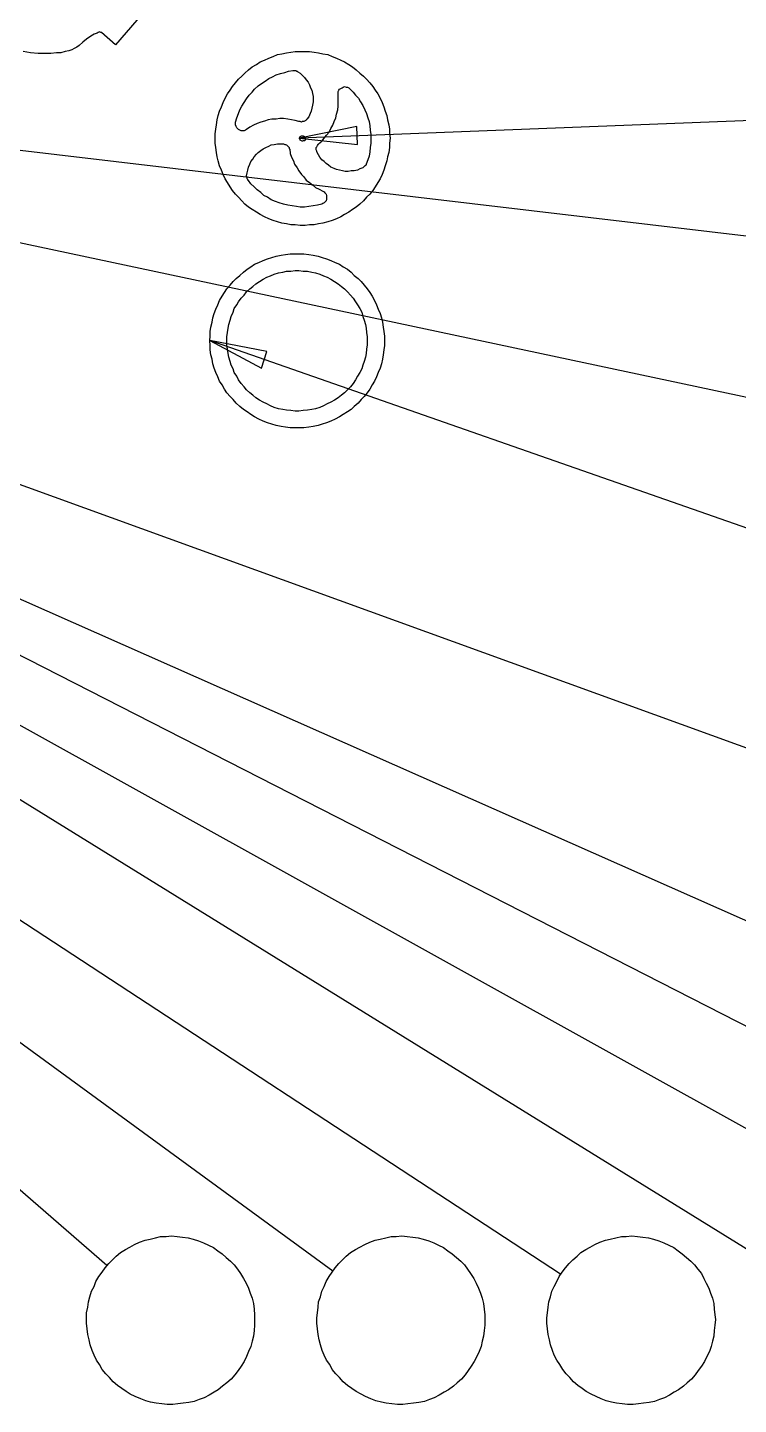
# Model space of a CAD drawing. Extents: x 9 to 432, y 44 to 411.
# Drawn here: x 154.6 to 187.2, y 52.2 to 115.4 of the extents above; entities that cross this region are included whole.
import ezdxf

# ---------------------------------------------------------------- set-up
doc = ezdxf.new("R2010")
doc.units = 0
doc.layers.get('0').update_dxf_attribs({"linetype": 'CONTINUOUS'})

msp = doc.modelspace()

# ---------------------------------------------------------------- linework, layer by layer
at = {"color": 7}
for p, q in [((160.104667, 116.330589), (158.637111, 114.637256)), ((157.508222, 115.032367), (157.310667, 114.891256)), ((157.649333, 115.117033), (157.508222, 115.032367)), ((157.790444, 115.173478), (157.649333, 115.117033)), ((157.846889, 115.2017), (157.790444, 115.173478)), ((157.903333, 115.229922), (157.846889, 115.2017)), ((157.959778, 115.2017), (157.903333, 115.229922)), ((157.988, 115.2017), (157.959778, 115.2017)), ((158.637111, 114.637256), (157.988, 115.2017)), ((156.633333, 114.411478), (156.492222, 114.355033)), ((156.746222, 114.467922), (156.633333, 114.411478)), ((156.859111, 114.524367), (156.746222, 114.467922)), ((156.972, 114.609033), (156.859111, 114.524367)), ((157.141333, 114.750144), (156.972, 114.609033)), ((157.310667, 114.891256), (157.141333, 114.750144)), ((154.742444, 114.270367), (154.403778, 114.326811)), ((155.081111, 114.242144), (154.742444, 114.270367)), ((155.391556, 114.242144), (155.081111, 114.242144)), ((155.673778, 114.242144), (155.391556, 114.242144)), ((155.927778, 114.270367), (155.673778, 114.242144)), ((156.125333, 114.270367), (155.927778, 114.270367)), ((156.322889, 114.326811), (156.125333, 114.270367)), ((156.492222, 114.355033), (156.322889, 114.326811)), ((165.1, 113.734144), (165.269333, 113.847033)), ((165.269333, 113.847033), (165.466889, 113.9317)), ((165.466889, 113.9317), (165.664444, 114.016367)), ((165.664444, 114.016367), (165.862, 114.101033)), ((165.862, 114.101033), (166.059556, 114.1857)), ((166.059556, 114.1857), (166.257111, 114.213922)), ((166.257111, 114.213922), (166.482889, 114.270367)), ((166.482889, 114.270367), (166.680444, 114.298589)), ((166.680444, 114.298589), (166.878, 114.326811)), ((166.878, 114.326811), (167.103778, 114.326811)), ((167.103778, 114.326811), (167.329556, 114.326811)), ((167.329556, 114.326811), (167.527111, 114.326811)), ((167.527111, 114.326811), (167.752889, 114.298589)), ((167.752889, 114.298589), (167.950444, 114.270367)), ((167.950444, 114.270367), (168.148, 114.213922)), ((168.148, 114.213922), (168.373778, 114.1857)), ((168.373778, 114.1857), (168.571333, 114.101033)), ((168.571333, 114.101033), (168.768889, 114.016367)), ((168.768889, 114.016367), (168.966444, 113.9317)), ((168.966444, 113.9317), (169.135778, 113.847033)), ((169.135778, 113.847033), (169.333333, 113.734144)), ((164.281556, 113.056811), (164.422667, 113.197922)), ((164.422667, 113.197922), (164.563778, 113.339033)), ((164.563778, 113.339033), (164.733111, 113.480144)), ((164.733111, 113.480144), (164.902444, 113.621256)), ((164.902444, 113.621256), (165.1, 113.734144)), ((165.664444, 113.085033), (165.833778, 113.1697)), ((165.833778, 113.1697), (166.003111, 113.254367)), ((166.003111, 113.254367), (166.200667, 113.310811)), ((166.200667, 113.310811), (166.398222, 113.367256)), ((166.398222, 113.367256), (166.567556, 113.4237)), ((166.567556, 113.4237), (166.765111, 113.451922)), ((166.765111, 113.451922), (166.793333, 113.451922)), ((166.793333, 113.451922), (166.821556, 113.451922)), ((166.821556, 113.451922), (166.849778, 113.451922)), ((166.849778, 113.451922), (166.878, 113.451922)), ((166.878, 113.451922), (166.906222, 113.451922)), ((166.906222, 113.451922), (166.934444, 113.4237)), ((166.934444, 113.4237), (166.962667, 113.4237)), ((166.962667, 113.4237), (166.990889, 113.395478)), ((166.990889, 113.395478), (167.103778, 113.339033)), ((167.103778, 113.339033), (167.216667, 113.226144)), ((167.216667, 113.226144), (167.301333, 113.141478)), ((167.301333, 113.141478), (167.386, 113.028589)), ((169.333333, 113.734144), (169.502667, 113.621256)), ((169.502667, 113.621256), (169.672, 113.480144)), ((169.672, 113.480144), (169.841333, 113.339033)), ((169.841333, 113.339033), (170.010667, 113.197922)), ((170.010667, 113.197922), (170.151778, 113.056811)), ((163.773556, 112.379478), (163.886444, 112.548811)), ((163.886444, 112.548811), (163.999333, 112.718144)), ((163.999333, 112.718144), (164.140444, 112.887478)), ((164.140444, 112.887478), (164.281556, 113.056811)), ((164.902444, 112.464144), (165.015333, 112.605256)), ((165.015333, 112.605256), (165.184667, 112.746367)), ((165.184667, 112.746367), (165.325778, 112.859256)), ((165.325778, 112.859256), (165.495111, 112.972144)), ((165.495111, 112.972144), (165.664444, 113.085033)), ((167.386, 113.028589), (167.470667, 112.9157)), ((167.470667, 112.9157), (167.527111, 112.802811)), ((167.527111, 112.802811), (167.583556, 112.6617)), ((167.583556, 112.6617), (167.64, 112.548811)), ((167.64, 112.548811), (167.668222, 112.4077)), ((168.853556, 112.492367), (168.881778, 112.548811)), ((168.853556, 112.4077), (168.853556, 112.492367)), ((168.881778, 112.548811), (168.91, 112.605256)), ((168.91, 112.605256), (168.966444, 112.633478)), ((168.966444, 112.633478), (169.022889, 112.6617)), ((169.022889, 112.6617), (169.079333, 112.689922)), ((169.079333, 112.689922), (169.135778, 112.718144)), ((169.135778, 112.718144), (169.220444, 112.689922)), ((169.220444, 112.689922), (169.276889, 112.689922)), ((169.276889, 112.689922), (169.333333, 112.6617)), ((169.333333, 112.6617), (169.389778, 112.605256)), ((169.389778, 112.605256), (169.530889, 112.464144)), ((170.151778, 113.056811), (170.292889, 112.887478)), ((170.292889, 112.887478), (170.434, 112.718144)), ((170.434, 112.718144), (170.546889, 112.548811)), ((170.546889, 112.548811), (170.659778, 112.379478)), ((163.491333, 111.786811), (163.576, 111.984367)), ((163.576, 111.984367), (163.660667, 112.181922)), ((163.660667, 112.181922), (163.773556, 112.379478)), ((164.422667, 111.815033), (164.535556, 111.984367)), ((164.535556, 111.984367), (164.648444, 112.1537)), ((164.648444, 112.1537), (164.761333, 112.323033)), ((164.761333, 112.323033), (164.902444, 112.464144)), ((217.113556, 112.294811), (167.075556, 110.347478)), ((167.668222, 111.871478), (167.64, 111.730367)), ((167.668222, 112.4077), (167.696444, 112.266589)), ((167.696444, 112.012589), (167.668222, 111.871478)), ((167.696444, 112.266589), (167.696444, 112.125478)), ((167.696444, 112.125478), (167.696444, 112.012589)), ((168.853556, 112.351256), (168.853556, 112.4077)), ((168.853556, 112.181922), (168.853556, 112.351256)), ((168.853556, 111.984367), (168.853556, 112.181922)), ((168.853556, 111.815033), (168.853556, 111.984367)), ((169.530889, 112.464144), (169.643778, 112.323033)), ((169.643778, 112.323033), (169.784889, 112.181922)), ((169.784889, 112.181922), (169.869556, 112.012589)), ((169.869556, 112.012589), (169.982444, 111.843256)), ((170.659778, 112.379478), (170.772667, 112.181922)), ((170.772667, 112.181922), (170.857333, 111.984367)), ((170.857333, 111.984367), (170.942, 111.786811)), ((163.293778, 111.194144), (163.350222, 111.3917)), ((163.350222, 111.3917), (163.406667, 111.589256)), ((163.406667, 111.589256), (163.491333, 111.786811)), ((164.140444, 111.081256), (164.196889, 111.278811)), ((164.196889, 111.278811), (164.281556, 111.476367)), ((164.281556, 111.476367), (164.338, 111.6457)), ((164.338, 111.6457), (164.422667, 111.815033)), ((165.805556, 111.222367), (165.636222, 111.194144)), ((166.003111, 111.222367), (165.805556, 111.222367)), ((166.172444, 111.250589), (166.003111, 111.222367)), ((166.341778, 111.250589), (166.172444, 111.250589)), ((166.539333, 111.222367), (166.341778, 111.250589)), ((166.708667, 111.194144), (166.539333, 111.222367)), ((167.414222, 111.222367), (167.386, 111.194144)), ((167.498889, 111.335256), (167.414222, 111.222367)), ((167.555333, 111.476367), (167.498889, 111.335256)), ((167.611778, 111.589256), (167.555333, 111.476367)), ((167.64, 111.730367), (167.611778, 111.589256)), ((168.656, 111.109478), (168.740667, 111.278811)), ((168.740667, 111.278811), (168.768889, 111.448144)), ((168.768889, 111.448144), (168.825333, 111.6457)), ((168.825333, 111.6457), (168.853556, 111.815033)), ((169.982444, 111.843256), (170.067111, 111.6457)), ((170.067111, 111.6457), (170.151778, 111.476367)), ((170.151778, 111.476367), (170.208222, 111.278811)), ((170.208222, 111.278811), (170.264667, 111.109478)), ((170.942, 111.786811), (170.998444, 111.589256)), ((170.998444, 111.589256), (171.083111, 111.3917)), ((171.083111, 111.3917), (171.111333, 111.194144)), ((217.198222, 92.144144), (129.060222, 110.911922)), ((163.209111, 110.545033), (163.237333, 110.770811)), ((163.237333, 110.770811), (163.265556, 110.968367)), ((163.265556, 110.968367), (163.293778, 111.194144)), ((164.140444, 111.024811), (164.140444, 111.081256)), ((164.140444, 110.968367), (164.140444, 111.024811)), ((164.168667, 110.8837), (164.140444, 110.968367)), ((164.196889, 110.827256), (164.168667, 110.8837)), ((164.225111, 110.799033), (164.196889, 110.827256)), ((164.281556, 110.742589), (164.225111, 110.799033)), ((164.338, 110.714367), (164.281556, 110.742589)), ((164.394444, 110.686144), (164.338, 110.714367)), ((164.479111, 110.686144), (164.394444, 110.686144)), ((164.535556, 110.686144), (164.479111, 110.686144)), ((164.592, 110.714367), (164.535556, 110.686144)), ((164.648444, 110.742589), (164.592, 110.714367)), ((164.789556, 110.855478), (164.648444, 110.742589)), ((164.958889, 110.940144), (164.789556, 110.855478)), ((165.128222, 111.024811), (164.958889, 110.940144)), ((165.297556, 111.081256), (165.128222, 111.024811)), ((165.466889, 111.1377), (165.297556, 111.081256)), ((165.636222, 111.194144), (165.466889, 111.1377)), ((166.878, 111.165922), (166.708667, 111.194144)), ((167.047333, 111.109478), (166.878, 111.165922)), ((167.103778, 111.109478), (167.047333, 111.109478)), ((169.700222, 110.8837), (167.075556, 110.347478)), ((167.160222, 111.081256), (167.103778, 111.109478)), ((167.216667, 111.109478), (167.160222, 111.081256)), ((167.273111, 111.109478), (167.216667, 111.109478)), ((167.301333, 111.1377), (167.273111, 111.109478)), ((167.357778, 111.165922), (167.301333, 111.1377)), ((167.386, 111.194144), (167.357778, 111.165922)), ((168.317333, 110.488589), (168.430222, 110.6297)), ((168.430222, 110.6297), (168.514889, 110.799033)), ((168.514889, 110.799033), (168.599556, 110.940144)), ((168.599556, 110.940144), (168.656, 111.109478)), ((169.728444, 110.065256), (169.700222, 110.8837)), ((169.728444, 110.065256), (169.700222, 110.8837)), ((170.264667, 111.109478), (170.292889, 110.911922)), ((170.292889, 110.911922), (170.321111, 110.714367)), ((170.321111, 110.714367), (170.349333, 110.516811)), ((171.111333, 111.194144), (171.167778, 110.968367)), ((171.167778, 110.968367), (171.196, 110.770811)), ((171.196, 110.770811), (171.196, 110.545033)), ((217.141778, 102.360589), (150.170444, 110.262811)), ((163.209111, 110.347478), (163.209111, 110.545033)), ((163.209111, 110.1217), (163.209111, 110.347478)), ((163.237333, 109.924144), (163.209111, 110.1217)), ((165.523333, 109.924144), (165.664444, 109.980589)), ((165.664444, 109.980589), (165.777333, 110.037033)), ((165.777333, 110.037033), (165.918444, 110.065256)), ((165.918444, 110.065256), (166.059556, 110.093478)), ((166.059556, 110.093478), (166.200667, 110.093478)), ((166.200667, 110.093478), (166.341778, 110.093478)), ((166.341778, 110.093478), (166.398222, 110.065256)), ((166.398222, 110.065256), (166.426444, 110.065256)), ((166.426444, 110.065256), (166.482889, 110.037033)), ((166.482889, 110.037033), (166.511111, 110.008811)), ((166.511111, 110.008811), (166.567556, 109.952367)), ((166.567556, 109.952367), (166.595778, 109.924144)), ((167.075556, 110.347478), (167.103778, 110.403922)), ((167.075556, 110.347478), (169.728444, 110.065256)), ((167.075556, 110.347478), (169.728444, 110.065256)), ((167.075556, 110.319256), (167.075556, 110.347478)), ((167.103778, 110.291033), (167.075556, 110.319256)), ((167.103778, 110.432144), (167.160222, 110.460367)), ((167.103778, 110.403922), (167.103778, 110.432144)), ((167.103778, 110.262811), (167.103778, 110.291033)), ((167.160222, 110.234589), (167.103778, 110.262811)), ((167.160222, 110.460367), (167.188444, 110.460367)), ((167.188444, 110.206367), (167.160222, 110.234589)), ((167.188444, 110.460367), (167.216667, 110.460367)), ((167.216667, 110.206367), (167.188444, 110.206367)), ((167.216667, 110.460367), (167.244889, 110.460367)), ((167.244889, 110.234589), (167.216667, 110.206367)), ((167.244889, 110.460367), (167.301333, 110.432144)), ((167.301333, 110.234589), (167.244889, 110.234589)), ((167.301333, 110.432144), (167.329556, 110.403922)), ((167.329556, 110.262811), (167.301333, 110.234589)), ((167.329556, 110.403922), (167.329556, 110.3757)), ((167.329556, 110.3757), (167.329556, 110.347478)), ((167.329556, 110.347478), (167.329556, 110.291033)), ((167.329556, 110.291033), (167.329556, 110.262811)), ((167.837556, 109.924144), (167.865778, 109.952367)), ((167.865778, 109.952367), (167.894, 110.008811)), ((167.894, 110.008811), (167.922222, 110.065256)), ((167.922222, 110.065256), (167.950444, 110.093478)), ((167.950444, 110.093478), (168.091556, 110.206367)), ((168.091556, 110.206367), (168.204444, 110.347478)), ((168.204444, 110.347478), (168.317333, 110.488589)), ((170.349333, 110.1217), (170.321111, 109.924144)), ((170.349333, 110.516811), (170.349333, 110.319256)), ((170.349333, 110.319256), (170.349333, 110.1217)), ((171.196, 110.545033), (171.224222, 110.347478)), ((171.224222, 110.347478), (171.196, 110.1217)), ((171.196, 110.1217), (171.196, 109.924144)), ((163.265556, 109.698367), (163.237333, 109.924144)), ((163.293778, 109.500811), (163.265556, 109.698367)), ((163.350222, 109.303256), (163.293778, 109.500811)), ((164.846, 109.275033), (164.930667, 109.387922)), ((164.930667, 109.387922), (164.987111, 109.500811)), ((164.987111, 109.500811), (165.1, 109.6137)), ((165.1, 109.6137), (165.184667, 109.698367)), ((165.184667, 109.698367), (165.297556, 109.783033)), ((165.297556, 109.783033), (165.410444, 109.8677)), ((165.410444, 109.8677), (165.523333, 109.924144)), ((166.595778, 109.924144), (166.595778, 109.8677)), ((166.595778, 109.8677), (166.624, 109.839478)), ((166.624, 109.839478), (166.652222, 109.641922)), ((166.652222, 109.641922), (166.708667, 109.472589)), ((166.708667, 109.472589), (166.793333, 109.303256)), ((167.837556, 109.8677), (167.837556, 109.924144)), ((167.837556, 109.811256), (167.837556, 109.8677)), ((167.865778, 109.754811), (167.837556, 109.811256)), ((167.865778, 109.726589), (167.865778, 109.754811)), ((167.950444, 109.585478), (167.865778, 109.726589)), ((168.006889, 109.472589), (167.950444, 109.585478)), ((168.091556, 109.3597), (168.006889, 109.472589)), ((168.204444, 109.275033), (168.091556, 109.3597)), ((170.208222, 109.3597), (170.123556, 109.162144)), ((170.264667, 109.529033), (170.208222, 109.3597)), ((170.292889, 109.726589), (170.264667, 109.529033)), ((170.321111, 109.924144), (170.292889, 109.726589)), ((171.111333, 109.500811), (171.083111, 109.303256)), ((171.167778, 109.698367), (171.111333, 109.500811)), ((171.196, 109.924144), (171.167778, 109.698367)), ((163.406667, 109.077478), (163.350222, 109.303256)), ((163.491333, 108.879922), (163.406667, 109.077478)), ((163.576, 108.682367), (163.491333, 108.879922)), ((164.648444, 108.625922), (164.676667, 108.767033)), ((164.676667, 108.767033), (164.704889, 108.879922)), ((164.704889, 108.879922), (164.733111, 109.021033)), ((164.733111, 109.021033), (164.789556, 109.162144)), ((164.789556, 109.162144), (164.846, 109.275033)), ((166.793333, 109.303256), (166.849778, 109.162144)), ((166.849778, 109.162144), (166.962667, 108.992811)), ((166.962667, 108.992811), (167.047333, 108.8517)), ((167.047333, 108.8517), (167.160222, 108.682367)), ((168.289111, 109.190367), (168.204444, 109.275033)), ((168.402, 109.1057), (168.289111, 109.190367)), ((168.514889, 109.021033), (168.402, 109.1057)), ((168.656, 108.964589), (168.514889, 109.021033)), ((168.768889, 108.908144), (168.656, 108.964589)), ((168.91, 108.879922), (168.768889, 108.908144)), ((169.051111, 108.8517), (168.91, 108.879922)), ((169.164, 108.823478), (169.051111, 108.8517)), ((169.305111, 108.823478), (169.164, 108.823478)), ((169.446222, 108.8517), (169.305111, 108.823478)), ((169.587333, 108.8517), (169.446222, 108.8517)), ((169.728444, 108.879922), (169.587333, 108.8517)), ((169.841333, 108.936367), (169.728444, 108.879922)), ((169.982444, 108.992811), (169.841333, 108.936367)), ((170.010667, 109.021033), (169.982444, 108.992811)), ((170.038889, 109.049256), (170.010667, 109.021033)), ((170.067111, 109.077478), (170.038889, 109.049256)), ((170.095333, 109.077478), (170.067111, 109.077478)), ((170.123556, 109.133922), (170.095333, 109.1057)), ((170.095333, 109.1057), (170.095333, 109.077478)), ((170.123556, 109.162144), (170.123556, 109.133922)), ((170.942, 108.879922), (170.857333, 108.682367)), ((170.998444, 109.077478), (170.942, 108.879922)), ((171.083111, 109.303256), (170.998444, 109.077478)), ((163.660667, 108.484811), (163.576, 108.682367)), ((163.773556, 108.315478), (163.660667, 108.484811)), ((163.886444, 108.117922), (163.773556, 108.315478)), ((163.999333, 107.948589), (163.886444, 108.117922)), ((164.648444, 108.5977), (164.648444, 108.625922)), ((164.676667, 108.569478), (164.648444, 108.5977)), ((164.676667, 108.541256), (164.676667, 108.569478)), ((164.676667, 108.513033), (164.676667, 108.541256)), ((164.676667, 108.484811), (164.676667, 108.513033)), ((164.704889, 108.456589), (164.676667, 108.484811)), ((164.704889, 108.428367), (164.704889, 108.456589)), ((164.733111, 108.400144), (164.704889, 108.428367)), ((164.846, 108.259033), (164.733111, 108.400144)), ((164.987111, 108.117922), (164.846, 108.259033)), ((165.128222, 107.976811), (164.987111, 108.117922)), ((167.160222, 108.682367), (167.273111, 108.569478)), ((167.273111, 108.569478), (167.386, 108.428367)), ((167.386, 108.428367), (167.527111, 108.315478)), ((167.527111, 108.315478), (167.668222, 108.202589)), ((167.668222, 108.202589), (167.809333, 108.0897)), ((167.809333, 108.0897), (167.978667, 108.005033)), ((170.546889, 108.117922), (170.434, 107.948589)), ((170.659778, 108.315478), (170.546889, 108.117922)), ((170.772667, 108.484811), (170.659778, 108.315478)), ((170.857333, 108.682367), (170.772667, 108.484811)), ((200.010889, 57.967033), (110.348889, 107.807478)), ((164.140444, 107.779256), (163.999333, 107.948589)), ((164.281556, 107.638144), (164.140444, 107.779256)), ((164.422667, 107.468811), (164.281556, 107.638144)), ((164.563778, 107.3277), (164.422667, 107.468811)), ((165.297556, 107.863922), (165.128222, 107.976811)), ((165.438667, 107.722811), (165.297556, 107.863922)), ((165.608, 107.638144), (165.438667, 107.722811)), ((165.777333, 107.525256), (165.608, 107.638144)), ((165.974889, 107.440589), (165.777333, 107.525256)), ((166.144222, 107.384144), (165.974889, 107.440589)), ((167.978667, 108.005033), (168.148, 107.920367)), ((168.148, 107.920367), (168.204444, 107.892144)), ((168.204444, 107.892144), (168.232667, 107.8357)), ((168.260889, 107.440589), (168.204444, 107.384144)), ((168.232667, 107.8357), (168.289111, 107.779256)), ((168.289111, 107.468811), (168.260889, 107.440589)), ((168.289111, 107.779256), (168.317333, 107.722811)), ((168.317333, 107.553478), (168.289111, 107.468811)), ((168.317333, 107.722811), (168.317333, 107.666367)), ((168.317333, 107.666367), (168.317333, 107.609922)), ((168.317333, 107.609922), (168.317333, 107.553478)), ((170.010667, 107.468811), (169.841333, 107.3277)), ((170.151778, 107.638144), (170.010667, 107.468811)), ((170.292889, 107.779256), (170.151778, 107.638144)), ((170.434, 107.948589), (170.292889, 107.779256)), ((217.339333, 71.541922), (119.888, 106.932589)), ((164.733111, 107.186589), (164.563778, 107.3277)), ((164.902444, 107.0737), (164.733111, 107.186589)), ((165.1, 106.960811), (164.902444, 107.0737)), ((165.269333, 106.847922), (165.1, 106.960811)), ((165.466889, 106.735033), (165.269333, 106.847922)), ((166.341778, 107.3277), (166.144222, 107.384144)), ((166.539333, 107.271256), (166.341778, 107.3277)), ((166.736889, 107.243033), (166.539333, 107.271256)), ((166.934444, 107.214811), (166.736889, 107.243033)), ((167.103778, 107.186589), (166.934444, 107.214811)), ((167.301333, 107.186589), (167.103778, 107.186589)), ((167.498889, 107.214811), (167.301333, 107.186589)), ((167.696444, 107.243033), (167.498889, 107.214811)), ((167.894, 107.271256), (167.696444, 107.243033)), ((168.091556, 107.3277), (167.894, 107.271256)), ((168.148, 107.355922), (168.091556, 107.3277)), ((168.204444, 107.384144), (168.148, 107.355922)), ((169.135778, 106.847922), (168.966444, 106.735033)), ((169.333333, 106.960811), (169.135778, 106.847922)), ((169.502667, 107.0737), (169.333333, 106.960811)), ((169.672, 107.186589), (169.502667, 107.0737)), ((169.841333, 107.3277), (169.672, 107.186589)), ((165.664444, 106.650367), (165.466889, 106.735033)), ((165.862, 106.5657), (165.664444, 106.650367)), ((166.059556, 106.509256), (165.862, 106.5657)), ((166.257111, 106.452811), (166.059556, 106.509256)), ((166.482889, 106.424589), (166.257111, 106.452811)), ((166.680444, 106.368144), (166.482889, 106.424589)), ((166.878, 106.368144), (166.680444, 106.368144)), ((167.103778, 106.339922), (166.878, 106.368144)), ((167.329556, 106.339922), (167.103778, 106.339922)), ((167.527111, 106.368144), (167.329556, 106.339922)), ((167.752889, 106.368144), (167.527111, 106.368144)), ((167.950444, 106.424589), (167.752889, 106.368144)), ((168.148, 106.452811), (167.950444, 106.424589)), ((168.373778, 106.509256), (168.148, 106.452811)), ((168.571333, 106.5657), (168.373778, 106.509256)), ((168.768889, 106.650367), (168.571333, 106.5657)), ((168.966444, 106.735033), (168.768889, 106.650367)), ((189.568667, 58.136367), (112.409111, 105.888367)), ((165.805556, 104.872367), (166.003111, 104.928811)), ((166.003111, 104.928811), (166.228889, 104.985256)), ((166.228889, 104.985256), (166.426444, 105.013478)), ((166.426444, 105.013478), (166.652222, 105.0417)), ((166.652222, 105.0417), (166.849778, 105.0417)), ((166.849778, 105.0417), (167.075556, 105.0417)), ((167.075556, 105.0417), (167.273111, 105.0417)), ((167.273111, 105.0417), (167.498889, 105.013478)), ((167.498889, 105.013478), (167.696444, 104.985256)), ((167.696444, 104.985256), (167.922222, 104.928811)), ((167.922222, 104.928811), (168.119778, 104.872367)), ((164.507333, 104.195033), (164.676667, 104.336144)), ((164.676667, 104.336144), (164.846, 104.449033)), ((164.846, 104.449033), (165.015333, 104.561922)), ((165.015333, 104.561922), (165.212889, 104.646589)), ((165.212889, 104.646589), (165.410444, 104.731256)), ((165.410444, 104.731256), (165.608, 104.815922)), ((165.608, 104.815922), (165.805556, 104.872367)), ((166.680444, 104.251478), (166.878, 104.2797)), ((166.878, 104.2797), (167.047333, 104.2797)), ((167.047333, 104.2797), (167.244889, 104.251478)), ((168.119778, 104.872367), (168.317333, 104.815922)), ((168.317333, 104.815922), (168.514889, 104.731256)), ((168.514889, 104.731256), (168.712444, 104.646589)), ((168.712444, 104.646589), (168.91, 104.561922)), ((168.91, 104.561922), (169.079333, 104.449033)), ((169.079333, 104.449033), (169.276889, 104.336144)), ((169.276889, 104.336144), (169.446222, 104.195033)), ((179.041778, 58.221033), (108.966, 104.110367)), ((163.886444, 103.602367), (164.027556, 103.7717)), ((164.027556, 103.7717), (164.168667, 103.912811)), ((164.168667, 103.912811), (164.338, 104.053922)), ((164.338, 104.053922), (164.507333, 104.195033)), ((164.930667, 103.545922), (165.071778, 103.658811)), ((165.071778, 103.658811), (165.241111, 103.7717)), ((165.241111, 103.7717), (165.410444, 103.884589)), ((165.410444, 103.884589), (165.579778, 103.969256)), ((165.579778, 103.969256), (165.749111, 104.0257)), ((165.749111, 104.0257), (165.918444, 104.110367)), ((165.918444, 104.110367), (166.116, 104.166811)), ((166.116, 104.166811), (166.313556, 104.195033)), ((166.313556, 104.195033), (166.482889, 104.251478)), ((166.482889, 104.251478), (166.680444, 104.251478)), ((167.244889, 104.251478), (167.442444, 104.251478)), ((167.442444, 104.251478), (167.64, 104.195033)), ((167.64, 104.195033), (167.809333, 104.166811)), ((167.809333, 104.166811), (168.006889, 104.110367)), ((168.006889, 104.110367), (168.176222, 104.0257)), ((168.176222, 104.0257), (168.345556, 103.969256)), ((168.345556, 103.969256), (168.514889, 103.884589)), ((168.514889, 103.884589), (168.684222, 103.7717)), ((168.684222, 103.7717), (168.853556, 103.658811)), ((168.853556, 103.658811), (168.994667, 103.545922)), ((169.446222, 104.195033), (169.587333, 104.053922)), ((169.587333, 104.053922), (169.756667, 103.912811)), ((169.756667, 103.912811), (169.897778, 103.7717)), ((169.897778, 103.7717), (170.038889, 103.602367)), ((163.406667, 102.896811), (163.519556, 103.094367)), ((163.519556, 103.094367), (163.632444, 103.2637)), ((163.632444, 103.2637), (163.745333, 103.433033)), ((163.745333, 103.433033), (163.886444, 103.602367)), ((164.281556, 102.840367), (164.394444, 103.0097)), ((164.394444, 103.0097), (164.535556, 103.150811)), ((164.535556, 103.150811), (164.648444, 103.291922)), ((164.648444, 103.291922), (164.789556, 103.433033)), ((164.789556, 103.433033), (164.930667, 103.545922)), ((168.994667, 103.545922), (169.135778, 103.433033)), ((169.135778, 103.433033), (169.276889, 103.291922)), ((169.276889, 103.291922), (169.418, 103.150811)), ((169.418, 103.150811), (169.530889, 103.0097)), ((169.530889, 103.0097), (169.643778, 102.840367)), ((170.038889, 103.602367), (170.18, 103.433033)), ((170.18, 103.433033), (170.292889, 103.2637)), ((170.292889, 103.2637), (170.405778, 103.094367)), ((170.405778, 103.094367), (170.518667, 102.896811)), ((163.152667, 102.304144), (163.237333, 102.5017)), ((163.237333, 102.5017), (163.322, 102.699256)), ((163.322, 102.699256), (163.406667, 102.896811)), ((164.027556, 102.360589), (164.084, 102.529922)), ((164.084, 102.529922), (164.196889, 102.699256)), ((164.196889, 102.699256), (164.281556, 102.840367)), ((169.643778, 102.840367), (169.728444, 102.699256)), ((169.728444, 102.699256), (169.841333, 102.529922)), ((169.841333, 102.529922), (169.926, 102.360589)), ((170.518667, 102.896811), (170.603333, 102.699256)), ((170.603333, 102.699256), (170.688, 102.5017)), ((170.688, 102.5017), (170.772667, 102.304144)), ((163.011556, 101.683256), (163.068, 101.909033)), ((163.068, 101.909033), (163.096222, 102.106589)), ((163.096222, 102.106589), (163.152667, 102.304144)), ((163.801778, 101.626811), (163.83, 101.796144)), ((163.83, 101.796144), (163.886444, 101.9937)), ((163.886444, 101.9937), (163.942889, 102.163033)), ((163.942889, 102.163033), (164.027556, 102.360589)), ((169.926, 102.360589), (169.982444, 102.163033)), ((169.982444, 102.163033), (170.038889, 101.9937)), ((170.038889, 101.9937), (170.095333, 101.796144)), ((170.095333, 101.796144), (170.123556, 101.626811)), ((170.772667, 102.304144), (170.829111, 102.106589)), ((170.829111, 102.106589), (170.885556, 101.909033)), ((170.885556, 101.909033), (170.913778, 101.683256)), ((210.509556, 57.854144), (125.588889, 101.259922)), ((162.955111, 101.062367), (162.983333, 101.259922)), ((162.983333, 101.4857), (163.011556, 101.683256)), ((162.983333, 101.259922), (162.983333, 101.4857)), ((163.745333, 101.2317), (163.773556, 101.429256)), ((163.745333, 101.062367), (163.745333, 101.2317)), ((163.773556, 101.429256), (163.801778, 101.626811)), ((170.123556, 101.626811), (170.151778, 101.429256)), ((170.151778, 101.429256), (170.18, 101.2317)), ((170.18, 101.2317), (170.18, 101.062367)), ((170.913778, 101.683256), (170.942, 101.4857)), ((170.942, 101.4857), (170.970222, 101.259922)), ((170.970222, 101.259922), (170.970222, 101.062367)), ((162.955111, 101.062367), (165.325778, 99.792367)), ((165.579778, 100.554367), (162.955111, 101.062367)), ((162.955111, 101.062367), (165.325778, 99.792367)), ((162.983333, 100.836589), (162.955111, 101.062367)), ((217.339333, 82.040589), (162.955111, 101.062367)), ((162.983333, 100.639033), (162.983333, 100.836589)), ((163.011556, 100.413256), (162.983333, 100.639033)), ((163.745333, 100.864811), (163.745333, 101.062367)), ((163.773556, 100.667256), (163.745333, 100.864811)), ((163.801778, 100.4697), (163.773556, 100.667256)), ((165.325778, 99.792367), (165.579778, 100.554367)), ((165.325778, 99.792367), (165.579778, 100.554367)), ((170.151778, 100.667256), (170.123556, 100.4697)), ((170.18, 100.864811), (170.151778, 100.667256)), ((170.18, 101.062367), (170.18, 100.864811)), ((170.942, 100.639033), (170.913778, 100.413256)), ((170.970222, 100.836589), (170.942, 100.639033)), ((170.970222, 101.062367), (170.970222, 100.836589)), ((163.068, 100.2157), (163.011556, 100.413256)), ((163.096222, 99.989922), (163.068, 100.2157)), ((163.152667, 99.792367), (163.096222, 99.989922)), ((163.83, 100.300367), (163.801778, 100.4697)), ((163.886444, 100.102811), (163.83, 100.300367)), ((163.942889, 99.933478), (163.886444, 100.102811)), ((164.027556, 99.764144), (163.942889, 99.933478)), ((169.982444, 99.933478), (169.926, 99.764144)), ((170.038889, 100.102811), (169.982444, 99.933478)), ((170.095333, 100.300367), (170.038889, 100.102811)), ((170.123556, 100.4697), (170.095333, 100.300367)), ((170.829111, 99.989922), (170.772667, 99.792367)), ((170.885556, 100.2157), (170.829111, 99.989922)), ((170.913778, 100.413256), (170.885556, 100.2157)), ((163.237333, 99.594811), (163.152667, 99.792367)), ((163.322, 99.397256), (163.237333, 99.594811)), ((163.406667, 99.1997), (163.322, 99.397256)), ((164.084, 99.594811), (164.027556, 99.764144)), ((164.196889, 99.425478), (164.084, 99.594811)), ((164.281556, 99.256144), (164.196889, 99.425478)), ((164.394444, 99.086811), (164.281556, 99.256144)), ((169.643778, 99.256144), (169.530889, 99.086811)), ((169.728444, 99.425478), (169.643778, 99.256144)), ((169.841333, 99.594811), (169.728444, 99.425478)), ((169.926, 99.764144), (169.841333, 99.594811)), ((170.603333, 99.397256), (170.518667, 99.1997)), ((170.688, 99.594811), (170.603333, 99.397256)), ((170.772667, 99.792367), (170.688, 99.594811)), ((163.519556, 99.030367), (163.406667, 99.1997)), ((163.632444, 98.832811), (163.519556, 99.030367)), ((163.745333, 98.663478), (163.632444, 98.832811)), ((163.886444, 98.494144), (163.745333, 98.663478)), ((164.535556, 98.9457), (164.394444, 99.086811)), ((164.648444, 98.804589), (164.535556, 98.9457)), ((164.789556, 98.663478), (164.648444, 98.804589)), ((164.930667, 98.550589), (164.789556, 98.663478)), ((169.135778, 98.663478), (168.994667, 98.550589)), ((169.276889, 98.804589), (169.135778, 98.663478)), ((169.418, 98.9457), (169.276889, 98.804589)), ((169.530889, 99.086811), (169.418, 98.9457)), ((170.18, 98.663478), (170.038889, 98.494144)), ((170.292889, 98.832811), (170.18, 98.663478)), ((170.405778, 99.030367), (170.292889, 98.832811)), ((170.518667, 99.1997), (170.405778, 99.030367)), ((164.027556, 98.353033), (163.886444, 98.494144)), ((164.168667, 98.1837), (164.027556, 98.353033)), ((164.338, 98.042589), (164.168667, 98.1837)), ((164.507333, 97.901478), (164.338, 98.042589)), ((165.071778, 98.4377), (164.930667, 98.550589)), ((165.241111, 98.324811), (165.071778, 98.4377)), ((165.410444, 98.240144), (165.241111, 98.324811)), ((165.579778, 98.155478), (165.410444, 98.240144)), ((165.749111, 98.070811), (165.579778, 98.155478)), ((165.918444, 97.986144), (165.749111, 98.070811)), ((166.116, 97.9297), (165.918444, 97.986144)), ((168.006889, 97.986144), (167.809333, 97.9297)), ((168.176222, 98.070811), (168.006889, 97.986144)), ((168.345556, 98.155478), (168.176222, 98.070811)), ((168.514889, 98.240144), (168.345556, 98.155478)), ((168.684222, 98.324811), (168.514889, 98.240144)), ((168.853556, 98.4377), (168.684222, 98.324811)), ((168.994667, 98.550589), (168.853556, 98.4377)), ((169.587333, 98.042589), (169.446222, 97.901478)), ((169.756667, 98.1837), (169.587333, 98.042589)), ((169.897778, 98.353033), (169.756667, 98.1837)), ((170.038889, 98.494144), (169.897778, 98.353033)), ((158.242, 58.616144), (113.03, 97.845033)), ((164.676667, 97.788589), (164.507333, 97.901478)), ((164.846, 97.6757), (164.676667, 97.788589)), ((165.015333, 97.562811), (164.846, 97.6757)), ((165.212889, 97.449922), (165.015333, 97.562811)), ((165.410444, 97.365256), (165.212889, 97.449922)), ((165.608, 97.280589), (165.410444, 97.365256)), ((166.313556, 97.901478), (166.116, 97.9297)), ((166.482889, 97.873256), (166.313556, 97.901478)), ((166.680444, 97.845033), (166.482889, 97.873256)), ((166.878, 97.816811), (166.680444, 97.845033)), ((167.047333, 97.816811), (166.878, 97.816811)), ((167.244889, 97.845033), (167.047333, 97.816811)), ((167.442444, 97.873256), (167.244889, 97.845033)), ((167.64, 97.901478), (167.442444, 97.873256)), ((167.809333, 97.9297), (167.64, 97.901478)), ((168.514889, 97.365256), (168.317333, 97.280589)), ((168.712444, 97.449922), (168.514889, 97.365256)), ((168.91, 97.562811), (168.712444, 97.449922)), ((169.079333, 97.6757), (168.91, 97.562811)), ((169.276889, 97.788589), (169.079333, 97.6757)), ((169.446222, 97.901478), (169.276889, 97.788589)), ((165.805556, 97.224144), (165.608, 97.280589)), ((166.003111, 97.1677), (165.805556, 97.224144)), ((166.228889, 97.111256), (166.003111, 97.1677)), ((166.426444, 97.083033), (166.228889, 97.111256)), ((166.652222, 97.054811), (166.426444, 97.083033)), ((166.849778, 97.054811), (166.652222, 97.054811)), ((167.075556, 97.054811), (166.849778, 97.054811)), ((167.273111, 97.054811), (167.075556, 97.054811)), ((167.498889, 97.083033), (167.273111, 97.054811)), ((167.696444, 97.111256), (167.498889, 97.083033)), ((167.922222, 97.1677), (167.696444, 97.111256)), ((168.119778, 97.224144), (167.922222, 97.1677)), ((168.317333, 97.280589), (168.119778, 97.224144)), ((168.599556, 58.362144), (117.460889, 95.700144)), ((217.452222, 61.184367), (142.296444, 94.486589)), ((159.088667, 59.349922), (159.286222, 59.462811)), ((159.286222, 59.462811), (159.512, 59.5757)), ((159.512, 59.5757), (159.737778, 59.688589)), ((159.737778, 59.688589), (159.991778, 59.773256)), ((159.991778, 59.773256), (160.217556, 59.8297)), ((160.217556, 59.8297), (160.471556, 59.886144)), ((160.471556, 59.886144), (160.697333, 59.942589)), ((160.697333, 59.942589), (160.951333, 59.942589)), ((160.951333, 59.942589), (161.205333, 59.970811)), ((161.205333, 59.970811), (161.459333, 59.942589)), ((161.459333, 59.942589), (161.713333, 59.914367)), ((161.713333, 59.914367), (161.967333, 59.886144)), ((161.967333, 59.886144), (162.193111, 59.8297)), ((162.193111, 59.8297), (162.447111, 59.745033)), ((162.447111, 59.745033), (162.672889, 59.660367)), ((162.672889, 59.660367), (162.898667, 59.547478)), ((162.898667, 59.547478), (163.124444, 59.434589)), ((163.124444, 59.434589), (163.322, 59.293478)), ((169.643778, 59.349922), (169.841333, 59.462811)), ((169.841333, 59.462811), (170.067111, 59.5757)), ((170.067111, 59.5757), (170.292889, 59.688589)), ((170.292889, 59.688589), (170.546889, 59.773256)), ((170.546889, 59.773256), (170.772667, 59.8297)), ((170.772667, 59.8297), (171.026667, 59.886144)), ((171.026667, 59.886144), (171.280667, 59.942589)), ((171.280667, 59.942589), (171.506444, 59.942589)), ((171.506444, 59.942589), (171.760444, 59.970811)), ((171.760444, 59.970811), (172.014444, 59.942589)), ((172.014444, 59.942589), (172.268444, 59.914367)), ((172.268444, 59.914367), (172.522444, 59.886144)), ((172.522444, 59.886144), (172.748222, 59.8297)), ((172.748222, 59.8297), (173.002222, 59.745033)), ((173.002222, 59.745033), (173.228, 59.660367)), ((173.228, 59.660367), (173.453778, 59.547478)), ((173.453778, 59.547478), (173.679556, 59.434589)), ((173.679556, 59.434589), (173.877111, 59.293478)), ((180.198889, 59.349922), (180.396444, 59.462811)), ((180.396444, 59.462811), (180.622222, 59.5757)), ((180.622222, 59.5757), (180.848, 59.688589)), ((180.848, 59.688589), (181.102, 59.773256)), ((181.102, 59.773256), (181.327778, 59.8297)), ((181.327778, 59.8297), (181.581778, 59.886144)), ((181.581778, 59.886144), (181.835778, 59.942589)), ((181.835778, 59.942589), (182.061556, 59.942589)), ((182.061556, 59.942589), (182.315556, 59.970811)), ((182.315556, 59.970811), (182.569556, 59.942589)), ((182.569556, 59.942589), (182.823556, 59.914367)), ((182.823556, 59.914367), (183.077556, 59.886144)), ((183.077556, 59.886144), (183.303333, 59.8297)), ((183.303333, 59.8297), (183.557333, 59.745033)), ((183.557333, 59.745033), (183.783111, 59.660367)), ((183.783111, 59.660367), (184.008889, 59.547478)), ((184.008889, 59.547478), (184.234667, 59.434589)), ((184.234667, 59.434589), (184.432222, 59.293478)), ((158.326667, 58.700811), (158.496, 58.870144)), ((158.496, 58.870144), (158.665333, 59.039478)), ((158.665333, 59.039478), (158.862889, 59.208811)), ((158.862889, 59.208811), (159.088667, 59.349922)), ((163.322, 59.293478), (163.519556, 59.152367)), ((163.519556, 59.152367), (163.717111, 58.983033)), ((163.717111, 58.983033), (163.914667, 58.8137)), ((163.914667, 58.8137), (164.084, 58.644367)), ((168.881778, 58.700811), (169.051111, 58.870144)), ((169.051111, 58.870144), (169.220444, 59.039478)), ((169.220444, 59.039478), (169.418, 59.208811)), ((169.418, 59.208811), (169.643778, 59.349922)), ((173.877111, 59.293478), (174.074667, 59.152367)), ((174.074667, 59.152367), (174.272222, 58.983033)), ((174.272222, 58.983033), (174.469778, 58.8137)), ((174.469778, 58.8137), (174.639111, 58.644367)), ((179.436889, 58.700811), (179.606222, 58.870144)), ((179.606222, 58.870144), (179.803778, 59.039478)), ((179.803778, 59.039478), (179.973111, 59.208811)), ((179.973111, 59.208811), (180.198889, 59.349922)), ((184.432222, 59.293478), (184.629778, 59.152367)), ((184.629778, 59.152367), (184.827333, 58.983033)), ((184.827333, 58.983033), (185.024889, 58.8137)), ((185.024889, 58.8137), (185.194222, 58.644367)), ((157.875111, 58.108144), (158.016222, 58.3057)), ((158.016222, 58.3057), (158.157333, 58.503256)), ((158.157333, 58.503256), (158.326667, 58.700811)), ((164.084, 58.644367), (164.225111, 58.446811)), ((164.225111, 58.446811), (164.366222, 58.249256)), ((164.366222, 58.249256), (164.507333, 58.023478)), ((168.430222, 58.108144), (168.571333, 58.3057)), ((168.571333, 58.3057), (168.712444, 58.503256)), ((168.712444, 58.503256), (168.881778, 58.700811)), ((174.639111, 58.644367), (174.780222, 58.446811)), ((174.780222, 58.446811), (174.921333, 58.249256)), ((174.921333, 58.249256), (175.062444, 58.023478)), ((178.985333, 58.108144), (179.126444, 58.3057)), ((179.126444, 58.3057), (179.267556, 58.503256)), ((179.267556, 58.503256), (179.436889, 58.700811)), ((185.194222, 58.644367), (185.335333, 58.446811)), ((185.335333, 58.446811), (185.504667, 58.249256)), ((185.504667, 58.249256), (185.617556, 58.023478)), ((157.536444, 57.430811), (157.649333, 57.656589)), ((157.649333, 57.656589), (157.734, 57.882367)), ((157.734, 57.882367), (157.875111, 58.108144)), ((164.507333, 58.023478), (164.620222, 57.7977)), ((164.620222, 57.7977), (164.733111, 57.571922)), ((164.733111, 57.571922), (164.817778, 57.346144)), ((168.091556, 57.430811), (168.204444, 57.656589)), ((168.204444, 57.656589), (168.289111, 57.882367)), ((168.289111, 57.882367), (168.430222, 58.108144)), ((175.062444, 58.023478), (175.175333, 57.7977)), ((175.175333, 57.7977), (175.288222, 57.571922)), ((175.288222, 57.571922), (175.372889, 57.346144)), ((178.646667, 57.430811), (178.759556, 57.656589)), ((178.759556, 57.656589), (178.872444, 57.882367)), ((178.872444, 57.882367), (178.985333, 58.108144)), ((185.617556, 58.023478), (185.730444, 57.7977)), ((185.730444, 57.7977), (185.843333, 57.571922)), ((185.843333, 57.571922), (185.928, 57.346144)), ((157.367111, 56.697033), (157.395333, 56.951033)), ((157.395333, 56.951033), (157.451778, 57.176811)), ((157.451778, 57.176811), (157.536444, 57.430811)), ((164.817778, 57.346144), (164.902444, 57.120367)), ((164.902444, 57.120367), (164.958889, 56.866367)), ((167.922222, 56.697033), (167.950444, 56.951033)), ((167.950444, 56.951033), (168.035111, 57.176811)), ((168.035111, 57.176811), (168.091556, 57.430811)), ((175.372889, 57.346144), (175.457556, 57.120367)), ((175.457556, 57.120367), (175.514, 56.866367)), ((178.477333, 56.697033), (178.505556, 56.951033)), ((178.505556, 56.951033), (178.590222, 57.176811)), ((178.590222, 57.176811), (178.646667, 57.430811)), ((185.928, 57.346144), (186.012667, 57.120367)), ((186.012667, 57.120367), (186.069111, 56.866367)), ((157.310667, 56.443033), (157.367111, 56.697033)), ((157.310667, 56.217256), (157.310667, 56.443033)), ((164.958889, 56.866367), (164.987111, 56.612367)), ((164.987111, 56.612367), (165.015333, 56.358367)), ((165.015333, 56.358367), (165.015333, 56.132589)), ((167.865778, 56.217256), (167.894, 56.443033)), ((167.894, 56.443033), (167.922222, 56.697033)), ((175.514, 56.866367), (175.542222, 56.612367)), ((175.542222, 56.612367), (175.570444, 56.358367)), ((175.570444, 56.358367), (175.570444, 56.132589)), ((178.420889, 56.217256), (178.449111, 56.443033)), ((178.449111, 56.443033), (178.477333, 56.697033)), ((186.069111, 56.866367), (186.097333, 56.612367)), ((186.097333, 56.612367), (186.125556, 56.358367)), ((186.125556, 56.358367), (186.153778, 56.132589)), ((157.310667, 55.963256), (157.310667, 56.217256)), ((157.338889, 55.709256), (157.310667, 55.963256)), ((157.367111, 55.455256), (157.338889, 55.709256)), ((164.987111, 55.624589), (164.958889, 55.370589)), ((165.015333, 55.878589), (164.987111, 55.624589)), ((165.015333, 56.132589), (165.015333, 55.878589)), ((167.865778, 55.963256), (167.865778, 56.217256)), ((167.894, 55.709256), (167.865778, 55.963256)), ((167.922222, 55.455256), (167.894, 55.709256)), ((175.542222, 55.624589), (175.514, 55.370589)), ((175.570444, 55.878589), (175.542222, 55.624589)), ((175.570444, 56.132589), (175.570444, 55.878589)), ((178.420889, 55.963256), (178.420889, 56.217256)), ((178.449111, 55.709256), (178.420889, 55.963256)), ((178.477333, 55.455256), (178.449111, 55.709256)), ((186.097333, 55.624589), (186.069111, 55.370589)), ((186.125556, 55.878589), (186.097333, 55.624589)), ((186.153778, 56.132589), (186.125556, 55.878589)), ((157.423556, 55.201256), (157.367111, 55.455256)), ((157.48, 54.975478), (157.423556, 55.201256)), ((157.564667, 54.721478), (157.48, 54.975478)), ((164.902444, 55.144811), (164.846, 54.890811)), ((164.958889, 55.370589), (164.902444, 55.144811)), ((167.978667, 55.201256), (167.922222, 55.455256)), ((168.035111, 54.975478), (167.978667, 55.201256)), ((168.119778, 54.721478), (168.035111, 54.975478)), ((175.457556, 55.144811), (175.401111, 54.890811)), ((175.514, 55.370589), (175.457556, 55.144811)), ((178.533778, 55.201256), (178.477333, 55.455256)), ((178.590222, 54.975478), (178.533778, 55.201256)), ((178.674889, 54.721478), (178.590222, 54.975478)), ((186.012667, 55.144811), (185.956222, 54.890811)), ((186.069111, 55.370589), (186.012667, 55.144811)), ((157.649333, 54.4957), (157.564667, 54.721478)), ((157.762222, 54.269922), (157.649333, 54.4957)), ((164.648444, 54.439256), (164.535556, 54.213478)), ((164.733111, 54.665033), (164.648444, 54.439256)), ((164.846, 54.890811), (164.733111, 54.665033)), ((168.204444, 54.4957), (168.119778, 54.721478)), ((168.317333, 54.269922), (168.204444, 54.4957)), ((175.203556, 54.439256), (175.090667, 54.213478)), ((175.316444, 54.665033), (175.203556, 54.439256)), ((175.401111, 54.890811), (175.316444, 54.665033)), ((178.759556, 54.4957), (178.674889, 54.721478)), ((178.872444, 54.269922), (178.759556, 54.4957)), ((185.758667, 54.439256), (185.645778, 54.213478)), ((185.871556, 54.665033), (185.758667, 54.439256)), ((185.956222, 54.890811), (185.871556, 54.665033)), ((157.903333, 54.072367), (157.762222, 54.269922)), ((158.016222, 53.846589), (157.903333, 54.072367)), ((158.185556, 53.649033), (158.016222, 53.846589)), ((164.253333, 53.790144), (164.112222, 53.592589)), ((164.394444, 53.9877), (164.253333, 53.790144)), ((164.535556, 54.213478), (164.394444, 53.9877)), ((168.458444, 54.072367), (168.317333, 54.269922)), ((168.571333, 53.846589), (168.458444, 54.072367)), ((168.740667, 53.649033), (168.571333, 53.846589)), ((174.808444, 53.790144), (174.667333, 53.592589)), ((174.949556, 53.9877), (174.808444, 53.790144)), ((175.090667, 54.213478), (174.949556, 53.9877)), ((179.013556, 54.072367), (178.872444, 54.269922)), ((179.154667, 53.846589), (179.013556, 54.072367)), ((179.295778, 53.649033), (179.154667, 53.846589)), ((185.363556, 53.790144), (185.222444, 53.592589)), ((185.504667, 53.9877), (185.363556, 53.790144)), ((185.645778, 54.213478), (185.504667, 53.9877)), ((158.354889, 53.4797), (158.185556, 53.649033)), ((158.524222, 53.282144), (158.354889, 53.4797)), ((158.721778, 53.112811), (158.524222, 53.282144)), ((158.919333, 52.9717), (158.721778, 53.112811)), ((163.547778, 53.084589), (163.350222, 52.915256)), ((163.745333, 53.2257), (163.547778, 53.084589)), ((163.942889, 53.395033), (163.745333, 53.2257)), ((164.112222, 53.592589), (163.942889, 53.395033)), ((168.91, 53.4797), (168.740667, 53.649033)), ((169.079333, 53.282144), (168.91, 53.4797)), ((169.276889, 53.112811), (169.079333, 53.282144)), ((169.474444, 52.9717), (169.276889, 53.112811)), ((174.131111, 53.084589), (173.905333, 52.915256)), ((174.300444, 53.2257), (174.131111, 53.084589)), ((174.498, 53.395033), (174.300444, 53.2257)), ((174.667333, 53.592589), (174.498, 53.395033)), ((179.465111, 53.4797), (179.295778, 53.649033)), ((179.634444, 53.282144), (179.465111, 53.4797)), ((179.832, 53.112811), (179.634444, 53.282144)), ((180.029556, 52.9717), (179.832, 53.112811)), ((184.686222, 53.084589), (184.460444, 52.915256)), ((184.855556, 53.2257), (184.686222, 53.084589)), ((185.053111, 53.395033), (184.855556, 53.2257)), ((185.222444, 53.592589), (185.053111, 53.395033)), ((159.116889, 52.830589), (158.919333, 52.9717)), ((159.314444, 52.7177), (159.116889, 52.830589)), ((159.540222, 52.604811), (159.314444, 52.7177)), ((159.794222, 52.491922), (159.540222, 52.604811)), ((160.02, 52.407256), (159.794222, 52.491922)), ((162.475333, 52.4637), (162.249556, 52.379033)), ((162.701111, 52.548367), (162.475333, 52.4637)), ((162.926889, 52.661256), (162.701111, 52.548367)), ((163.152667, 52.802367), (162.926889, 52.661256)), ((163.350222, 52.915256), (163.152667, 52.802367)), ((169.672, 52.830589), (169.474444, 52.9717)), ((169.897778, 52.7177), (169.672, 52.830589)), ((170.095333, 52.604811), (169.897778, 52.7177)), ((170.349333, 52.491922), (170.095333, 52.604811)), ((170.575111, 52.407256), (170.349333, 52.491922)), ((173.030444, 52.4637), (172.804667, 52.379033)), ((173.256222, 52.548367), (173.030444, 52.4637)), ((173.482, 52.661256), (173.256222, 52.548367)), ((173.707778, 52.802367), (173.482, 52.661256)), ((173.905333, 52.915256), (173.707778, 52.802367)), ((180.227111, 52.830589), (180.029556, 52.9717)), ((180.452889, 52.7177), (180.227111, 52.830589)), ((180.678667, 52.604811), (180.452889, 52.7177)), ((180.904444, 52.491922), (180.678667, 52.604811)), ((181.130222, 52.407256), (180.904444, 52.491922)), ((183.585556, 52.4637), (183.359778, 52.379033)), ((183.811333, 52.548367), (183.585556, 52.4637)), ((184.037111, 52.661256), (183.811333, 52.548367)), ((184.262889, 52.802367), (184.037111, 52.661256)), ((184.460444, 52.915256), (184.262889, 52.802367)), ((160.245778, 52.350811), (160.02, 52.407256)), ((160.499778, 52.294367), (160.245778, 52.350811)), ((160.753778, 52.266144), (160.499778, 52.294367)), ((161.007778, 52.237922), (160.753778, 52.266144)), ((161.261778, 52.237922), (161.007778, 52.237922)), ((161.487556, 52.266144), (161.261778, 52.237922)), ((161.741556, 52.294367), (161.487556, 52.266144)), ((161.995556, 52.322589), (161.741556, 52.294367)), ((162.249556, 52.379033), (161.995556, 52.322589)), ((170.829111, 52.350811), (170.575111, 52.407256)), ((171.054889, 52.294367), (170.829111, 52.350811)), ((171.308889, 52.266144), (171.054889, 52.294367)), ((171.562889, 52.237922), (171.308889, 52.266144)), ((171.816889, 52.237922), (171.562889, 52.237922)), ((172.042667, 52.266144), (171.816889, 52.237922)), ((172.296667, 52.294367), (172.042667, 52.266144)), ((172.550667, 52.322589), (172.296667, 52.294367)), ((172.804667, 52.379033), (172.550667, 52.322589)), ((181.384222, 52.350811), (181.130222, 52.407256)), ((181.61, 52.294367), (181.384222, 52.350811)), ((181.864, 52.266144), (181.61, 52.294367)), ((182.118, 52.237922), (181.864, 52.266144)), ((182.372, 52.237922), (182.118, 52.237922)), ((182.626, 52.266144), (182.372, 52.237922)), ((182.851778, 52.294367), (182.626, 52.266144)), ((183.105778, 52.322589), (182.851778, 52.294367)), ((183.359778, 52.379033), (183.105778, 52.322589))]:
    msp.add_line(p, q, dxfattribs=at)

doc.saveas('drawing.dxf')
